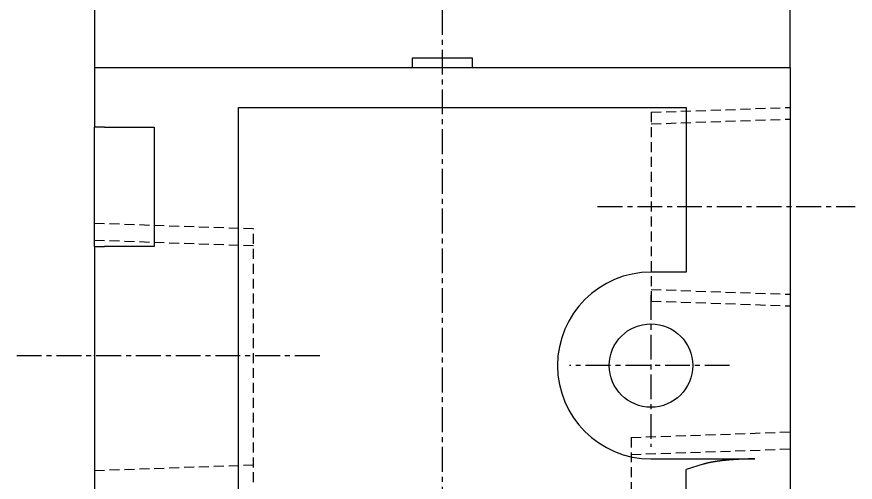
# Model space of a CAD drawing. Extents: x 8 to 293, y -214 to 82.
# Drawn here: x 144.06 to 186.26, y -128.9 to -105.46 of the extents above; entities that cross this region are included whole.
import ezdxf

# ---------------------------------------------------------------- set-up
doc = ezdxf.new("R2010")
doc.units = 0
doc.linetypes.add('CENTER', pattern=[2, 1.25, -0.25, 0.25, -0.25])
doc.linetypes.add('DASHED', pattern=[0.75, 0.5, -0.25])
doc.layers.get('0').update_dxf_attribs({"linetype": 'CONTINUOUS'})
doc.layers.add('CENTER', color=1, linetype='CENTER')

msp = doc.modelspace()

# ---------------------------------------------------------------- linework, layer by layer
at = {"color": 7, "linetype": 'CONTINUOUS'}
for p, q in [((182.976, -108.019), (182.976, -83.019)), ((147.976, -86.519), (147.976, -108.019)), ((163.976, -107.519), (166.976, -107.519)), ((163.976, -108.019), (163.976, -107.519)), ((166.976, -107.519), (166.976, -108.019)), ((147.976, -108.019), (147.976, -111.019)), ((147.976, -108.019), (182.976, -108.019)), ((182.976, -108.019), (182.976, -164.019)), ((155.209, -110.019), (177.744, -110.019)), ((155.209, -129.825), (155.209, -110.019)), ((177.744, -110.019), (177.744, -118.316)), ((148.476, -111.019), (147.976, -111.019)), ((147.976, -117.019), (147.976, -111.019)), ((148.476, -111.019), (150.976, -111.019)), ((150.976, -111.019), (150.976, -117.019)), ((147.976, -117.019), (147.976, -158.019)), ((147.976, -117.019), (148.476, -117.019)), ((150.976, -117.019), (148.476, -117.019)), ((177.744, -118.316), (175.976, -118.316)), ((175.976, -127.722), (181.209, -127.722)), ((178.61, -127.987), (177.744, -128.251)), ((177.744, -137.787), (177.744, -128.251))]:
    msp.add_line(p, q, dxfattribs=at)
at = {"color": 3, "linetype": 'DASHED'}
for p, q in [((175.989, -110.268), (182.976, -110.024)), ((175.989, -110.268), (175.989, -119.771)), ((175.989, -110.85), (182.976, -110.606)), ((155.976, -116.143), (147.976, -115.864)), ((155.976, -128.896), (155.976, -116.143)), ((155.976, -117), (147.976, -116.72)), ((175.989, -119.189), (182.976, -119.433)), ((175.989, -119.771), (182.976, -120.015)), ((174.976, -126.643), (182.976, -126.364)), ((174.976, -126.643), (174.976, -139.396)), ((174.976, -127.5), (182.976, -127.22)), ((155.976, -128.039), (147.976, -128.319))]:
    msp.add_line(p, q, dxfattribs=at)
at = {"color": 7, "linetype": 'CONTINUOUS'}
msp.add_polyline3d([(181.209, -127.722, 0), (181.184, -127.723, 0), (181.159, -127.723, 0), (181.135, -127.723, 0), (181.11, -127.723, 0), (181.086, -127.723, 0), (181.061, -127.723, 0), (181.037, -127.723, 0), (181.012, -127.724, 0), (180.988, -127.724, 0), (180.963, -127.724, 0), (180.939, -127.725, 0), (180.914, -127.725, 0), (180.89, -127.725, 0), (180.866, -127.726, 0), (180.841, -127.726, 0), (180.817, -127.727, 0), (180.793, -127.728, 0), (180.768, -127.728, 0), (180.744, -127.729, 0), (180.72, -127.73, 0), (180.696, -127.73, 0), (180.671, -127.731, 0), (180.647, -127.732, 0), (180.623, -127.733, 0), (180.599, -127.734, 0), (180.575, -127.734, 0), (180.551, -127.735, 0), (180.527, -127.736, 0), (180.503, -127.737, 0), (180.48, -127.738, 0), (180.456, -127.739, 0), (180.432, -127.741, 0), (180.408, -127.742, 0), (180.385, -127.743, 0), (180.361, -127.744, 0), (180.338, -127.745, 0), (180.314, -127.747, 0), (180.291, -127.748, 0), (180.267, -127.749, 0), (180.244, -127.751, 0), (180.221, -127.752, 0), (180.198, -127.753, 0), (180.175, -127.755, 0), (180.152, -127.756, 0), (180.129, -127.758, 0), (180.106, -127.76, 0), (180.083, -127.761, 0), (180.06, -127.763, 0), (180.038, -127.764, 0), (180.015, -127.766, 0), (179.993, -127.768, 0), (179.97, -127.77, 0), (179.948, -127.771, 0), (179.926, -127.773, 0), (179.904, -127.775, 0), (179.882, -127.777, 0), (179.86, -127.779, 0), (179.838, -127.781, 0), (179.816, -127.783, 0), (179.794, -127.785, 0), (179.773, -127.787, 0), (179.751, -127.789, 0), (179.73, -127.791, 0), (179.709, -127.793, 0), (179.687, -127.796, 0), (179.666, -127.798, 0), (179.645, -127.8, 0), (179.624, -127.802, 0), (179.604, -127.805, 0), (179.583, -127.807, 0), (179.562, -127.809, 0), (179.542, -127.812, 0), (179.521, -127.814, 0), (179.501, -127.817, 0), (179.481, -127.819, 0), (179.461, -127.821, 0), (179.441, -127.824, 0), (179.421, -127.827, 0), (179.402, -127.829, 0), (179.382, -127.832, 0), (179.363, -127.834, 0), (179.344, -127.837, 0), (179.324, -127.84, 0), (179.305, -127.843, 0), (179.286, -127.845, 0), (179.268, -127.848, 0), (179.249, -127.851, 0), (179.23, -127.854, 0), (179.212, -127.857, 0), (179.194, -127.86, 0), (179.176, -127.862, 0), (179.158, -127.865, 0), (179.14, -127.868, 0), (179.122, -127.871, 0), (179.105, -127.874, 0), (179.087, -127.877, 0), (179.07, -127.881, 0), (179.053, -127.884, 0), (179.036, -127.887, 0), (179.019, -127.89, 0), (179.002, -127.893, 0), (178.986, -127.896, 0), (178.969, -127.899, 0), (178.953, -127.903, 0), (178.937, -127.906, 0), (178.921, -127.909, 0), (178.905, -127.913, 0), (178.889, -127.916, 0), (178.874, -127.919, 0), (178.859, -127.923, 0), (178.843, -127.926, 0), (178.828, -127.929, 0), (178.814, -127.933, 0), (178.799, -127.936, 0), (178.784, -127.94, 0), (178.77, -127.943, 0), (178.756, -127.947, 0), (178.742, -127.95, 0), (178.728, -127.954, 0), (178.714, -127.958, 0), (178.701, -127.961, 0), (178.687, -127.965, 0), (178.674, -127.968, 0), (178.661, -127.972, 0), (178.648, -127.976, 0), (178.635, -127.98, 0), (178.623, -127.983, 0), (178.61, -127.987, 0)], dxfattribs=at)
msp.add_circle((175.976, -123.019), 2.1, dxfattribs=at)
msp.add_arc((175.976, -123.019), 4.703, 90, 270, dxfattribs=at)
for p in [(182.976, -115.019), (147.976, -122.519)]:
    msp.add_point(p, dxfattribs=at)
at = {"layer": 'CENTER', "color": 1, "linetype": 'CENTER'}
for p, q in [((165.476, -17.12), (165.476, -167.772)), ((173.293, -115.019), (186.258, -115.019)), ((175.976, -119.468), (175.976, -127.119)), ((144.057, -122.519), (159.31, -122.519)), ((179.938, -123.019), (171.876, -123.019))]:
    msp.add_line(p, q, dxfattribs=at)

doc.saveas('drawing.dxf')
